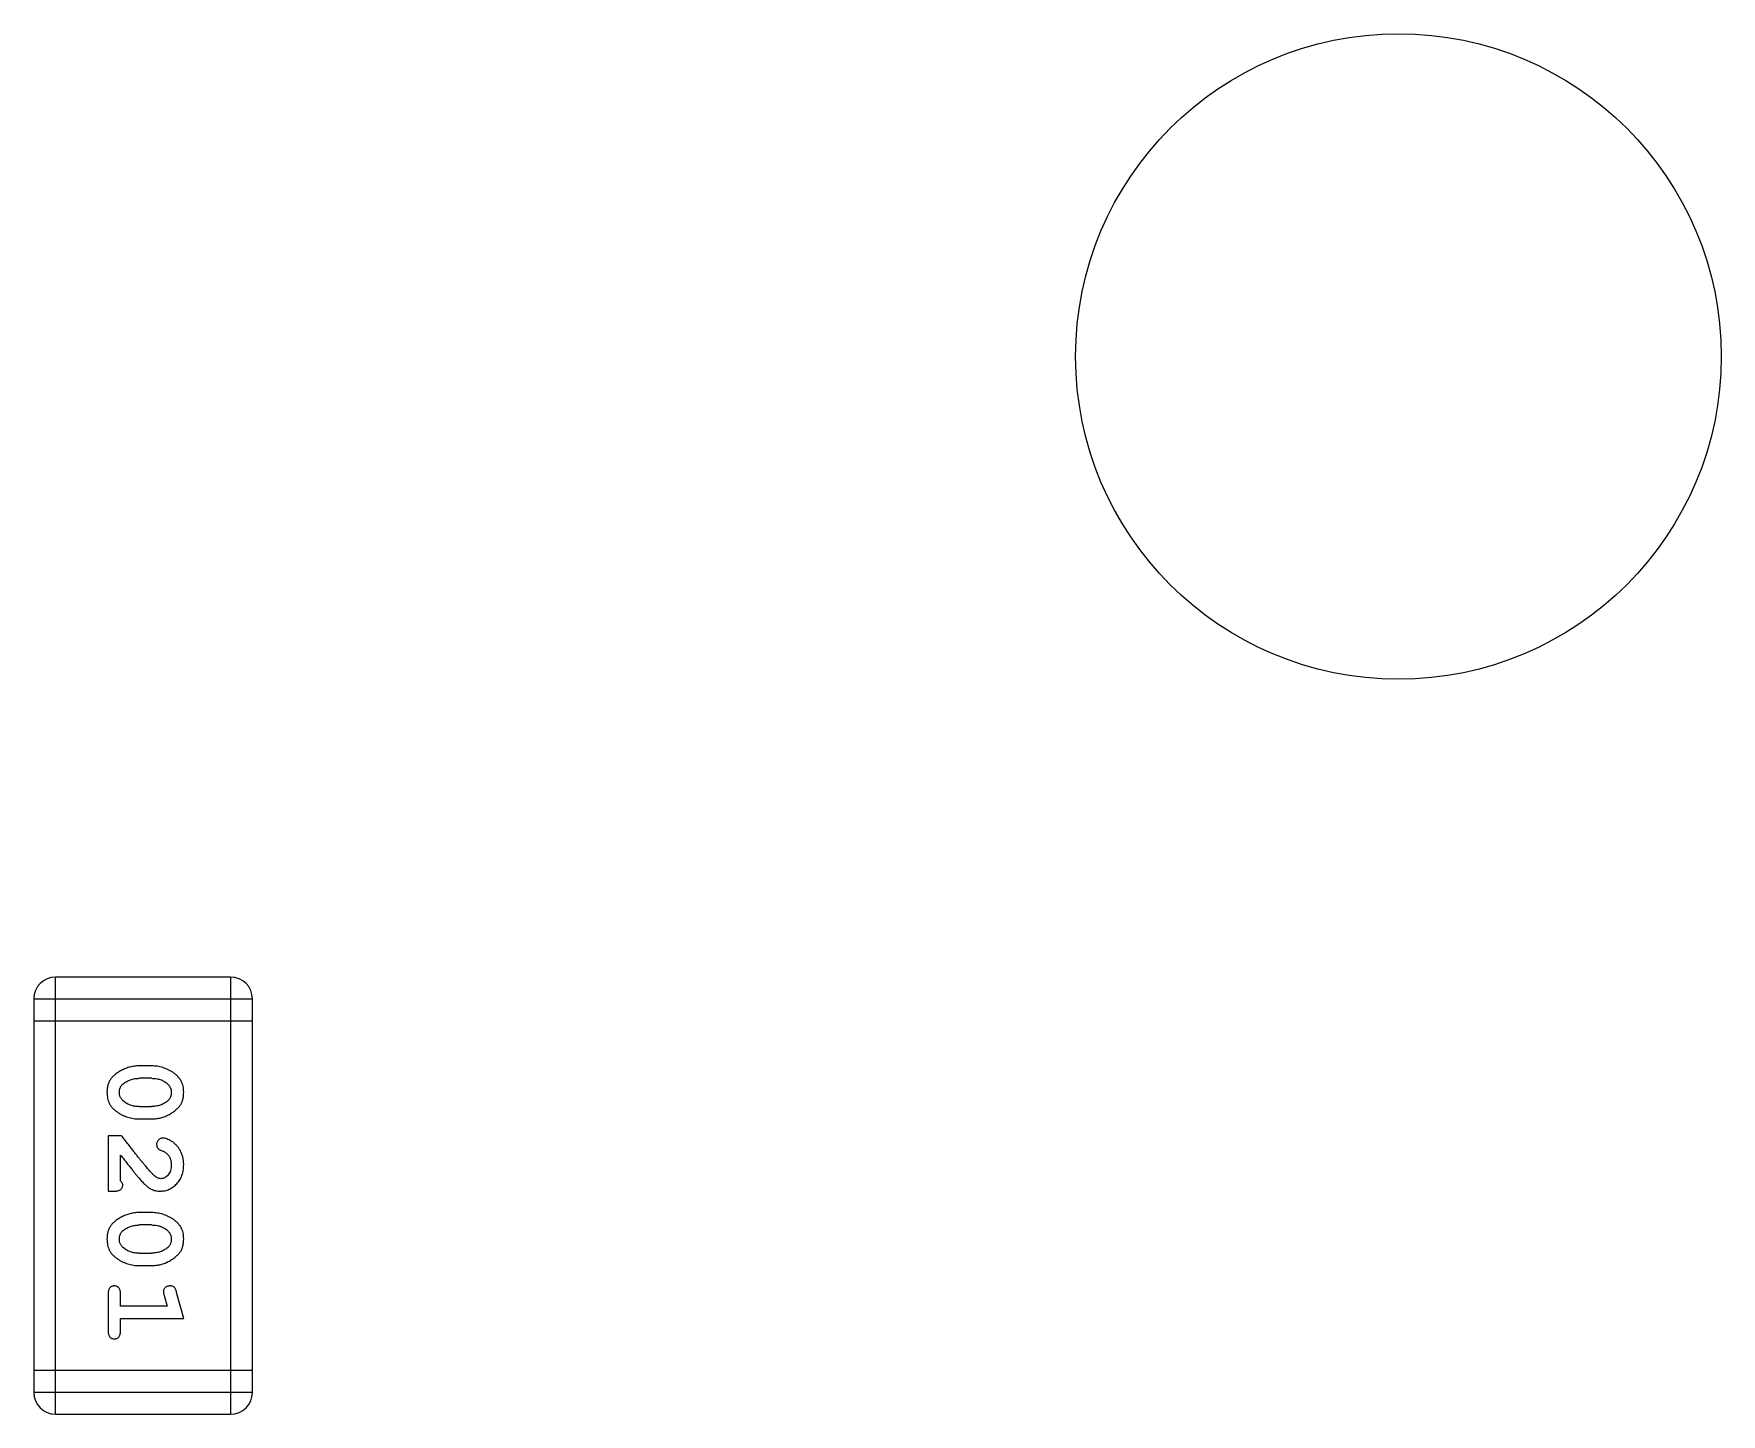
# Model space of a CAD drawing. Header units: millimetres. Extents: x 563 to 681, y 173 to 284.
# Drawn here: x 651.553 to 653.905, y 178.621 to 180.545 of the extents above; entities that cross this region are included whole.
import ezdxf

# ---------------------------------------------------------------- set-up
doc = ezdxf.new("R2010")
doc.units = ezdxf.units.MM
doc.header["$LTSCALE"] = 30.734
doc.layers.get('0').update_dxf_attribs({"linetype": 'CONTINUOUS'})

msp = doc.modelspace()

# ---------------------------------------------------------------- linework, layer by layer
at = {"linetype": 'Continuous'}
for p, q in [((651.8275, 179.2302), (651.5837, 179.2302)), ((651.5837, 178.6206), (651.5837, 179.2302)), ((651.8275, 179.2302), (651.8275, 178.6206)), ((651.5532, 179.1997), (651.858, 179.1997)), ((651.5532, 179.1997), (651.5532, 178.651)), ((651.858, 178.651), (651.858, 179.1997)), ((651.5532, 179.1692), (651.858, 179.1692)), ((651.7176, 179.1063), (651.6999, 179.1063)), ((651.7173, 179.089), (651.7001, 179.089)), ((651.6999, 179.0323), (651.7176, 179.0323)), ((651.7001, 179.0496), (651.7173, 179.0496)), ((651.6757, 179.0087), (651.6568, 179.0087)), ((651.6568, 179.0087), (651.6568, 178.9317)), ((651.6741, 178.9458), (651.6741, 178.982)), ((651.6568, 178.9317), (651.6647, 178.9317)), ((651.7176, 178.9018), (651.6999, 178.9018)), ((651.7173, 178.8845), (651.7001, 178.8845)), ((651.7001, 178.8451), (651.7173, 178.8451)), ((651.6999, 178.8278), (651.7176, 178.8278)), ((651.6568, 178.7885), (651.6568, 178.7366)), ((651.6741, 178.7712), (651.6741, 178.7885)), ((651.7349, 178.7862), (651.7391, 178.7712)), ((651.7622, 178.7539), (651.7523, 178.7905)), ((651.7391, 178.7712), (651.6741, 178.7712)), ((651.6741, 178.7539), (651.7622, 178.7539)), ((651.6741, 178.7366), (651.6741, 178.7539)), ((651.858, 178.6815), (651.5532, 178.6815)), ((651.858, 178.651), (651.5532, 178.651)), ((651.5837, 178.6206), (651.8275, 178.6206))]:
    msp.add_line(p, q, dxfattribs=at)
msp.add_circle((653.4555, 180.0954), 0.45, dxfattribs=at)
for centre, start, end in [((651.5837, 179.1997), 90, 180), ((651.8275, 179.1997), 0, 90), ((651.5837, 178.651), 180, 270), ((651.8275, 178.651), 270, 0)]:
    msp.add_arc(centre, 0.0305, start, end, dxfattribs=at)
for points, knots in [([(651.6999, 179.1063), (651.6988, 179.1063), (651.6967, 179.1062), (651.6935, 179.1059), (651.6904, 179.1054), (651.6873, 179.1047), (651.6842, 179.1039), (651.6812, 179.1027), (651.6783, 179.1015), (651.6754, 179.1), (651.6727, 179.0984), (651.6701, 179.0968), (651.6678, 179.0951), (651.6657, 179.0935), (651.6638, 179.0918), (651.6622, 179.0901), (651.6607, 179.0884), (651.6591, 179.086), (651.6575, 179.0828), (651.6562, 179.0786), (651.6554, 179.0741), (651.6553, 179.0709), (651.6553, 179.0692)], [0, 0, 0, 0, 0.049886, 0.09882, 0.148132, 0.19689, 0.246038, 0.295176, 0.345305, 0.395692, 0.445312, 0.491875, 0.535813, 0.577009, 0.616081, 0.652689, 0.687585, 0.720206, 0.785062, 0.85223, 0.923759, 1, 1, 1, 1]), ([(651.7622, 179.0695), (651.7622, 179.0709), (651.7621, 179.0737), (651.7614, 179.0778), (651.7603, 179.0816), (651.7587, 179.0852), (651.7566, 179.0885), (651.7541, 179.0916), (651.7512, 179.0944), (651.7478, 179.0968), (651.7442, 179.099), (651.7405, 179.1009), (651.7368, 179.1026), (651.733, 179.1039), (651.7292, 179.105), (651.7254, 179.1057), (651.7215, 179.1062), (651.7189, 179.1062), (651.7176, 179.1063)], [0, 0, 0, 0, 0.06692, 0.130834, 0.19258, 0.252759, 0.312631, 0.373411, 0.436359, 0.501894, 0.568244, 0.632472, 0.69556, 0.757163, 0.818592, 0.878885, 0.939235, 1, 1, 1, 1]), ([(651.6726, 179.0692), (651.6726, 179.0698), (651.6726, 179.0711), (651.6728, 179.0729), (651.6733, 179.0746), (651.6739, 179.0762), (651.6746, 179.0776), (651.6755, 179.079), (651.6766, 179.0802), (651.6774, 179.081), (651.6778, 179.0813)], [0, 0, 0, 0, 0.139844, 0.271849, 0.399162, 0.521619, 0.6402, 0.758957, 0.87828, 1, 1, 1, 1]), ([(651.6778, 179.0813), (651.6786, 179.0819), (651.6802, 179.0832), (651.6828, 179.0847), (651.6854, 179.086), (651.6881, 179.0871), (651.691, 179.0879), (651.694, 179.0886), (651.697, 179.0889), (651.6991, 179.0889), (651.7001, 179.089)], [0, 0, 0, 0, 0.124927, 0.248361, 0.370889, 0.492583, 0.61616, 0.741472, 0.869044, 1, 1, 1, 1]), ([(651.7173, 179.089), (651.7184, 179.0889), (651.7205, 179.0889), (651.7235, 179.0886), (651.7265, 179.088), (651.7293, 179.0872), (651.732, 179.0862), (651.7345, 179.0849), (651.7369, 179.0835), (651.7384, 179.0823), (651.7391, 179.0817)], [0, 0, 0, 0, 0.135446, 0.266257, 0.393419, 0.517936, 0.639137, 0.758785, 0.879345, 1, 1, 1, 1]), ([(651.7391, 179.0817), (651.7396, 179.0813), (651.7405, 179.0805), (651.7417, 179.0792), (651.7427, 179.0778), (651.7435, 179.0762), (651.7441, 179.0746), (651.7446, 179.073), (651.7449, 179.0712), (651.7449, 179.07), (651.7449, 179.0694)], [0, 0, 0, 0, 0.13042, 0.256046, 0.378133, 0.498725, 0.620452, 0.742761, 0.869406, 1, 1, 1, 1]), ([(651.6553, 179.0692), (651.6553, 179.0678), (651.6554, 179.065), (651.6561, 179.0609), (651.6572, 179.057), (651.6588, 179.0535), (651.6608, 179.0501), (651.6633, 179.0471), (651.6663, 179.0443), (651.6697, 179.0418), (651.6733, 179.0396), (651.6769, 179.0377), (651.6807, 179.036), (651.6844, 179.0347), (651.6882, 179.0336), (651.6921, 179.0329), (651.696, 179.0324), (651.6986, 179.0324), (651.6999, 179.0323)], [0, 0, 0, 0, 0.067217, 0.131051, 0.19272, 0.252824, 0.312745, 0.373449, 0.436041, 0.501494, 0.567761, 0.632087, 0.695096, 0.757109, 0.817993, 0.878657, 0.939311, 1, 1, 1, 1]), ([(651.6784, 179.0569), (651.6779, 179.0573), (651.677, 179.0581), (651.6758, 179.0594), (651.6748, 179.0608), (651.674, 179.0623), (651.6733, 179.0639), (651.6729, 179.0656), (651.6726, 179.0674), (651.6726, 179.0686), (651.6726, 179.0692)], [0, 0, 0, 0, 0.129853, 0.25607, 0.380154, 0.49978, 0.62208, 0.743277, 0.868791, 1, 1, 1, 1]), ([(651.7001, 179.0496), (651.6991, 179.0497), (651.697, 179.0497), (651.6939, 179.05), (651.691, 179.0506), (651.6882, 179.0514), (651.6855, 179.0524), (651.683, 179.0537), (651.6806, 179.0551), (651.6791, 179.0563), (651.6784, 179.0569)], [0, 0, 0, 0, 0.135449, 0.266263, 0.393429, 0.516942, 0.639128, 0.758779, 0.879341, 1, 1, 1, 1]), ([(651.7396, 179.0572), (651.7388, 179.0566), (651.7372, 179.0554), (651.7347, 179.0539), (651.7321, 179.0525), (651.7293, 179.0515), (651.7265, 179.0506), (651.7235, 179.0501), (651.7205, 179.0497), (651.7184, 179.0497), (651.7173, 179.0496)], [0, 0, 0, 0, 0.125331, 0.248948, 0.371201, 0.494032, 0.616811, 0.742104, 0.868849, 1, 1, 1, 1]), ([(651.7176, 179.0323), (651.7187, 179.0324), (651.7208, 179.0324), (651.724, 179.0327), (651.7272, 179.0332), (651.7303, 179.0339), (651.7333, 179.0348), (651.7363, 179.0359), (651.7393, 179.0372), (651.7422, 179.0387), (651.7449, 179.0403), (651.7475, 179.0419), (651.7498, 179.0436), (651.7519, 179.0453), (651.7537, 179.047), (651.7554, 179.0487), (651.7568, 179.0504), (651.7584, 179.0528), (651.76, 179.056), (651.7613, 179.0601), (651.7621, 179.0647), (651.7622, 179.0678), (651.7622, 179.0695)], [0, 0, 0, 0, 0.049855, 0.099516, 0.148482, 0.19758, 0.246804, 0.296268, 0.346517, 0.397047, 0.446826, 0.49336, 0.537801, 0.579207, 0.617974, 0.654833, 0.689171, 0.722088, 0.786392, 0.853518, 0.924186, 1, 1, 1, 1]), ([(651.7449, 179.0694), (651.7449, 179.0687), (651.7449, 179.0675), (651.7446, 179.0657), (651.7442, 179.064), (651.7436, 179.0624), (651.7429, 179.0609), (651.742, 179.0596), (651.7409, 179.0583), (651.7401, 179.0576), (651.7396, 179.0572)], [0, 0, 0, 0, 0.138115, 0.270177, 0.397547, 0.520057, 0.63869, 0.757499, 0.878226, 1, 1, 1, 1]), ([(651.7207, 178.9537), (651.7202, 178.9542), (651.7192, 178.9551), (651.7177, 178.9567), (651.716, 178.9586), (651.714, 178.9608), (651.7119, 178.9632), (651.7096, 178.966), (651.7071, 178.969), (651.7044, 178.9723), (651.7014, 178.9759), (651.6983, 178.9797), (651.695, 178.9839), (651.6916, 178.9883), (651.6879, 178.993), (651.684, 178.998), (651.6799, 179.0033), (651.6771, 179.0069), (651.6757, 179.0087)], [0, 0, 0, 0, 0.026647, 0.057942, 0.094152, 0.134806, 0.180631, 0.231142, 0.286385, 0.346321, 0.411439, 0.481035, 0.555329, 0.634592, 0.718826, 0.807759, 0.901393, 1, 1, 1, 1]), ([(651.7329, 179.0056), (651.7324, 179.0056), (651.7313, 179.0055), (651.7297, 179.005), (651.7283, 179.0041), (651.727, 179.003), (651.7259, 179.0017), (651.7251, 179.0001), (651.7245, 178.9985), (651.7245, 178.9974), (651.7245, 178.9968)], [0, 0, 0, 0, 0.120856, 0.239483, 0.360995, 0.490166, 0.620982, 0.746416, 0.870253, 1, 1, 1, 1]), ([(651.7245, 178.9968), (651.7245, 178.9963), (651.7245, 178.9953), (651.7248, 178.9939), (651.7253, 178.9927), (651.726, 178.9916), (651.7268, 178.9905), (651.728, 178.9897), (651.7294, 178.9889), (651.7305, 178.9885), (651.731, 178.9883)], [0, 0, 0, 0, 0.127347, 0.246131, 0.359406, 0.470543, 0.586092, 0.711469, 0.847022, 1, 1, 1, 1]), ([(651.731, 178.9883), (651.7319, 178.988), (651.7336, 178.9874), (651.7359, 178.9862), (651.7379, 178.9849), (651.739, 178.9838), (651.7395, 178.9833)], [0, 0, 0, 0, 0.285518, 0.544185, 0.781367, 1, 1, 1, 1]), ([(651.7622, 178.9683), (651.7622, 178.97), (651.7621, 178.9734), (651.7612, 178.9783), (651.7598, 178.9831), (651.7578, 178.9876), (651.7554, 178.9917), (651.7525, 178.9953), (651.7492, 178.9985), (651.7457, 179.001), (651.7421, 179.003), (651.7388, 179.0044), (651.7357, 179.0054), (651.7338, 179.0055), (651.7329, 179.0056)], [0, 0, 0, 0, 0.098286, 0.193983, 0.289056, 0.384352, 0.477435, 0.566197, 0.652355, 0.737986, 0.818188, 0.887401, 0.94802, 1, 1, 1, 1]), ([(651.6741, 178.982), (651.6757, 178.98), (651.6787, 178.9762), (651.683, 178.9707), (651.6869, 178.9657), (651.6905, 178.9613), (651.6937, 178.9573), (651.6965, 178.9539), (651.699, 178.951), (651.7005, 178.9492), (651.7012, 178.9484)], [0, 0, 0, 0, 0.176662, 0.337826, 0.484741, 0.617764, 0.73494, 0.837793, 0.926412, 1, 1, 1, 1]), ([(651.7295, 178.9317), (651.7306, 178.9317), (651.7328, 178.9318), (651.736, 178.9322), (651.7391, 178.9331), (651.7421, 178.9342), (651.7449, 178.9356), (651.7477, 178.9374), (651.7502, 178.9395), (651.7527, 178.9419), (651.7549, 178.9446), (651.7569, 178.9474), (651.7585, 178.9505), (651.7599, 178.9537), (651.7609, 178.9571), (651.7617, 178.9607), (651.7621, 178.9644), (651.7622, 178.967), (651.7622, 178.9683)], [0, 0, 0, 0, 0.060981, 0.120256, 0.178148, 0.236115, 0.293993, 0.352864, 0.413358, 0.476056, 0.539296, 0.602396, 0.665116, 0.728325, 0.792919, 0.859317, 0.928302, 1, 1, 1, 1]), ([(651.7449, 178.9684), (651.7449, 178.967), (651.7448, 178.9644), (651.7439, 178.9605), (651.7426, 178.9571), (651.7406, 178.9543), (651.7384, 178.952), (651.7359, 178.9502), (651.7332, 178.9492), (651.7313, 178.949), (651.7304, 178.949)], [0, 0, 0, 0, 0.156344, 0.299348, 0.4327, 0.561, 0.682299, 0.791883, 0.89611, 1, 1, 1, 1]), ([(651.7395, 178.9833), (651.74, 178.9828), (651.7408, 178.9818), (651.7419, 178.9802), (651.7428, 178.9785), (651.7436, 178.9766), (651.7442, 178.9747), (651.7446, 178.9727), (651.7449, 178.9706), (651.7449, 178.9692), (651.7449, 178.9684)], [0, 0, 0, 0, 0.121873, 0.243139, 0.363336, 0.485133, 0.607572, 0.734701, 0.864814, 1, 1, 1, 1]), ([(651.6647, 178.9317), (651.6658, 178.9317), (651.6677, 178.9317), (651.6704, 178.9322), (651.6727, 178.9328), (651.6744, 178.9339), (651.6757, 178.9352), (651.6766, 178.9367), (651.6772, 178.9384), (651.6772, 178.9397), (651.6773, 178.9403)], [0, 0, 0, 0, 0.1844, 0.34094, 0.473574, 0.586824, 0.690029, 0.789175, 0.890445, 1, 1, 1, 1]), ([(651.6773, 178.9403), (651.6772, 178.9408), (651.6772, 178.9417), (651.6765, 178.9431), (651.6755, 178.9445), (651.6746, 178.9453), (651.6741, 178.9458)], [0, 0, 0, 0, 0.20611, 0.432681, 0.695597, 1, 1, 1, 1]), ([(651.7012, 178.9484), (651.7019, 178.9475), (651.7034, 178.9458), (651.7056, 178.9435), (651.7078, 178.9414), (651.7097, 178.9395), (651.7116, 178.9379), (651.7134, 178.9365), (651.715, 178.9354), (651.7171, 178.9343), (651.7196, 178.9332), (651.7228, 178.9323), (651.7261, 178.9317), (651.7283, 178.9317), (651.7295, 178.9317)], [0, 0, 0, 0, 0.103002, 0.197728, 0.285279, 0.365235, 0.437224, 0.502446, 0.560545, 0.611446, 0.707576, 0.80349, 0.900532, 1, 1, 1, 1]), ([(651.7304, 178.949), (651.7296, 178.949), (651.728, 178.9491), (651.7255, 178.9501), (651.7231, 178.9516), (651.7215, 178.953), (651.7207, 178.9537)], [0, 0, 0, 0, 0.212836, 0.442809, 0.70317, 1, 1, 1, 1]), ([(651.6999, 178.9018), (651.6988, 178.9017), (651.6967, 178.9017), (651.6935, 178.9014), (651.6904, 178.9009), (651.6873, 178.9002), (651.6842, 178.8993), (651.6812, 178.8982), (651.6783, 178.897), (651.6754, 178.8955), (651.6727, 178.8939), (651.6701, 178.8923), (651.6678, 178.8906), (651.6657, 178.889), (651.6638, 178.8873), (651.6622, 178.8856), (651.6607, 178.8839), (651.6591, 178.8815), (651.6575, 178.8783), (651.6562, 178.8741), (651.6554, 178.8695), (651.6553, 178.8664), (651.6553, 178.8647)], [0, 0, 0, 0, 0.049886, 0.09882, 0.148132, 0.19689, 0.246038, 0.295176, 0.345305, 0.395692, 0.445312, 0.491875, 0.535813, 0.577009, 0.616081, 0.652689, 0.687585, 0.720206, 0.785062, 0.85223, 0.923759, 1, 1, 1, 1]), ([(651.7622, 178.865), (651.7622, 178.8664), (651.7621, 178.8692), (651.7614, 178.8733), (651.7603, 178.8771), (651.7587, 178.8807), (651.7566, 178.884), (651.7541, 178.8871), (651.7512, 178.8898), (651.7478, 178.8923), (651.7442, 178.8945), (651.7405, 178.8964), (651.7368, 178.8981), (651.733, 178.8994), (651.7292, 178.9005), (651.7254, 178.9012), (651.7215, 178.9017), (651.7189, 178.9017), (651.7176, 178.9018)], [0, 0, 0, 0, 0.06692, 0.130834, 0.19258, 0.252759, 0.312631, 0.373411, 0.436359, 0.501894, 0.568244, 0.632472, 0.69556, 0.757163, 0.818592, 0.878885, 0.939235, 1, 1, 1, 1]), ([(651.6726, 178.8647), (651.6726, 178.8653), (651.6726, 178.8666), (651.6728, 178.8684), (651.6733, 178.8701), (651.6739, 178.8716), (651.6746, 178.8731), (651.6755, 178.8745), (651.6766, 178.8757), (651.6774, 178.8764), (651.6778, 178.8768)], [0, 0, 0, 0, 0.139844, 0.271849, 0.399162, 0.521619, 0.6402, 0.758957, 0.87828, 1, 1, 1, 1]), ([(651.6778, 178.8768), (651.6786, 178.8774), (651.6802, 178.8786), (651.6828, 178.8802), (651.6854, 178.8815), (651.6881, 178.8826), (651.691, 178.8834), (651.694, 178.884), (651.697, 178.8844), (651.6991, 178.8844), (651.7001, 178.8845)], [0, 0, 0, 0, 0.124927, 0.248361, 0.370889, 0.492583, 0.61616, 0.741472, 0.869044, 1, 1, 1, 1]), ([(651.7173, 178.8845), (651.7184, 178.8844), (651.7205, 178.8844), (651.7235, 178.8841), (651.7265, 178.8835), (651.7293, 178.8827), (651.732, 178.8817), (651.7345, 178.8804), (651.7369, 178.8789), (651.7384, 178.8778), (651.7391, 178.8772)], [0, 0, 0, 0, 0.135446, 0.266257, 0.393419, 0.517936, 0.639137, 0.758785, 0.879345, 1, 1, 1, 1]), ([(651.7391, 178.8772), (651.7396, 178.8768), (651.7405, 178.876), (651.7417, 178.8747), (651.7427, 178.8733), (651.7435, 178.8717), (651.7441, 178.8701), (651.7446, 178.8684), (651.7449, 178.8667), (651.7449, 178.8655), (651.7449, 178.8648)], [0, 0, 0, 0, 0.13042, 0.256046, 0.378133, 0.498725, 0.620452, 0.742761, 0.869406, 1, 1, 1, 1]), ([(651.6553, 178.8647), (651.6553, 178.8633), (651.6554, 178.8605), (651.6561, 178.8564), (651.6572, 178.8525), (651.6588, 178.849), (651.6608, 178.8456), (651.6633, 178.8426), (651.6663, 178.8398), (651.6697, 178.8373), (651.6733, 178.8351), (651.6769, 178.8332), (651.6807, 178.8315), (651.6844, 178.8302), (651.6882, 178.8291), (651.6921, 178.8284), (651.696, 178.8279), (651.6986, 178.8279), (651.6999, 178.8278)], [0, 0, 0, 0, 0.067217, 0.131051, 0.19272, 0.252824, 0.312745, 0.373449, 0.436041, 0.501494, 0.567761, 0.632087, 0.695096, 0.757109, 0.817993, 0.878657, 0.939311, 1, 1, 1, 1]), ([(651.6784, 178.8524), (651.6779, 178.8528), (651.677, 178.8536), (651.6758, 178.8549), (651.6748, 178.8563), (651.674, 178.8578), (651.6733, 178.8594), (651.6729, 178.8611), (651.6726, 178.8628), (651.6726, 178.8641), (651.6726, 178.8647)], [0, 0, 0, 0, 0.129853, 0.25607, 0.380154, 0.49978, 0.62208, 0.743277, 0.868791, 1, 1, 1, 1]), ([(651.7001, 178.8451), (651.6991, 178.8452), (651.697, 178.8452), (651.6939, 178.8455), (651.691, 178.8461), (651.6882, 178.8469), (651.6855, 178.8479), (651.683, 178.8492), (651.6806, 178.8506), (651.6791, 178.8518), (651.6784, 178.8524)], [0, 0, 0, 0, 0.135449, 0.266263, 0.393429, 0.516942, 0.639128, 0.758779, 0.879341, 1, 1, 1, 1]), ([(651.7396, 178.8527), (651.7388, 178.8521), (651.7372, 178.8509), (651.7347, 178.8493), (651.7321, 178.848), (651.7293, 178.847), (651.7265, 178.8461), (651.7235, 178.8456), (651.7205, 178.8452), (651.7184, 178.8452), (651.7173, 178.8451)], [0, 0, 0, 0, 0.125331, 0.248948, 0.371201, 0.494032, 0.616811, 0.742104, 0.868849, 1, 1, 1, 1]), ([(651.7176, 178.8278), (651.7187, 178.8278), (651.7208, 178.8279), (651.724, 178.8282), (651.7272, 178.8287), (651.7303, 178.8294), (651.7333, 178.8303), (651.7363, 178.8314), (651.7393, 178.8327), (651.7422, 178.8342), (651.7449, 178.8358), (651.7475, 178.8374), (651.7498, 178.8391), (651.7519, 178.8408), (651.7537, 178.8425), (651.7554, 178.8442), (651.7568, 178.8459), (651.7584, 178.8483), (651.76, 178.8515), (651.7613, 178.8556), (651.7621, 178.8602), (651.7622, 178.8633), (651.7622, 178.865)], [0, 0, 0, 0, 0.049855, 0.099516, 0.148482, 0.19758, 0.246804, 0.296268, 0.346517, 0.397047, 0.446826, 0.49336, 0.537801, 0.579207, 0.617974, 0.654833, 0.689171, 0.722088, 0.786392, 0.853518, 0.924186, 1, 1, 1, 1]), ([(651.7449, 178.8648), (651.7449, 178.8642), (651.7449, 178.863), (651.7446, 178.8612), (651.7442, 178.8595), (651.7436, 178.8579), (651.7429, 178.8564), (651.742, 178.8551), (651.7409, 178.8538), (651.7401, 178.8531), (651.7396, 178.8527)], [0, 0, 0, 0, 0.138115, 0.270177, 0.397547, 0.520057, 0.63869, 0.757499, 0.878226, 1, 1, 1, 1]), ([(651.6655, 178.7995), (651.6649, 178.7995), (651.6637, 178.7994), (651.662, 178.7989), (651.6605, 178.7981), (651.6591, 178.7969), (651.6581, 178.7954), (651.6574, 178.7934), (651.6569, 178.7911), (651.6568, 178.7894), (651.6568, 178.7885)], [0, 0, 0, 0, 0.115051, 0.223278, 0.329269, 0.437893, 0.554681, 0.682591, 0.83103, 1, 1, 1, 1]), ([(651.6741, 178.7885), (651.6741, 178.7894), (651.6741, 178.7911), (651.6736, 178.7934), (651.6728, 178.7954), (651.6718, 178.7969), (651.6704, 178.7981), (651.669, 178.7989), (651.6673, 178.7994), (651.6661, 178.7995), (651.6655, 178.7995)], [0, 0, 0, 0, 0.169102, 0.317658, 0.446239, 0.563118, 0.671828, 0.776546, 0.884858, 1, 1, 1, 1]), ([(651.7432, 178.7995), (651.7426, 178.7995), (651.7413, 178.7994), (651.7396, 178.799), (651.738, 178.7983), (651.7366, 178.7972), (651.7354, 178.796), (651.7345, 178.7947), (651.734, 178.7932), (651.7339, 178.7921), (651.7339, 178.7916)], [0, 0, 0, 0, 0.138815, 0.27042, 0.39836, 0.52875, 0.654955, 0.771147, 0.884581, 1, 1, 1, 1]), ([(651.7523, 178.7905), (651.7521, 178.7913), (651.7516, 178.7929), (651.7508, 178.795), (651.7499, 178.7966), (651.7488, 178.7978), (651.7477, 178.7986), (651.7463, 178.7991), (651.7448, 178.7995), (651.7437, 178.7995), (651.7432, 178.7995)], [0, 0, 0, 0, 0.187321, 0.344927, 0.475328, 0.579604, 0.674244, 0.773631, 0.882025, 1, 1, 1, 1]), ([(651.7339, 178.7916), (651.7339, 178.7913), (651.734, 178.7905), (651.7342, 178.7893), (651.7345, 178.7878), (651.7348, 178.7868), (651.7349, 178.7862)], [0, 0, 0, 0, 0.183151, 0.413144, 0.682305, 1, 1, 1, 1]), ([(651.6568, 178.7366), (651.6568, 178.7357), (651.6569, 178.734), (651.6574, 178.7317), (651.6581, 178.7297), (651.6592, 178.7282), (651.6605, 178.727), (651.662, 178.7262), (651.6637, 178.7257), (651.6649, 178.7256), (651.6655, 178.7256)], [0, 0, 0, 0, 0.169012, 0.317488, 0.445429, 0.560977, 0.67065, 0.776666, 0.88492, 1, 1, 1, 1]), ([(651.6655, 178.7256), (651.6661, 178.7256), (651.6673, 178.7257), (651.669, 178.7262), (651.6705, 178.727), (651.6718, 178.7282), (651.6729, 178.7297), (651.6736, 178.7317), (651.6741, 178.734), (651.6741, 178.7357), (651.6741, 178.7366)], [0, 0, 0, 0, 0.11517, 0.223509, 0.328254, 0.438012, 0.553651, 0.682263, 0.830856, 1, 1, 1, 1])]:
    msp.add_open_spline(points, degree=3, knots=knots, dxfattribs=at)

doc.saveas('drawing.dxf')
